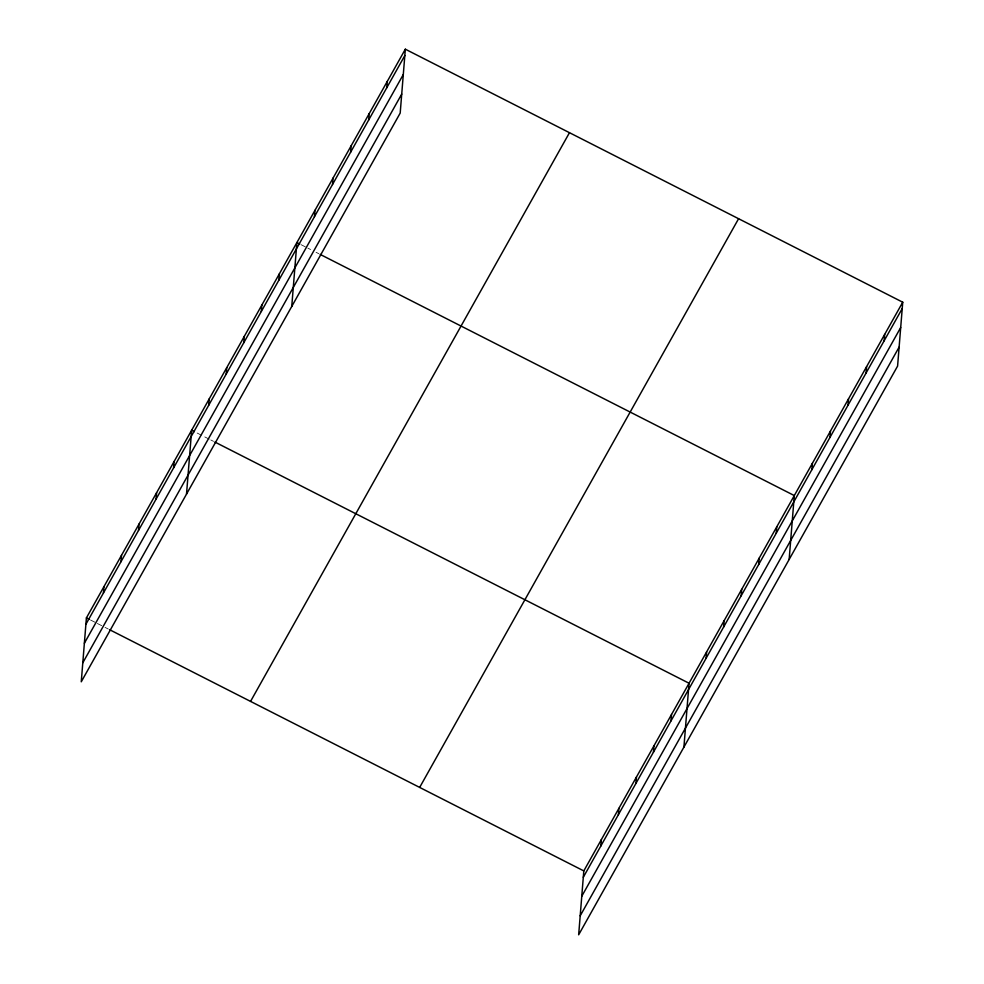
<?xml version="1.0" encoding="UTF-8"?>
<svg xmlns="http://www.w3.org/2000/svg" width="984" height="984" viewBox="0 0 984 984"><rect width="100%" height="100%" fill="white"/><g stroke="black" fill="none" stroke-linecap="round" stroke-linejoin="round"><path stroke-width="0.74" stroke-dasharray="4.92 3.69" d="M301.006 244.647L306.479 247.427M307.844 248.128L310.575 249.518M316.048 252.298L318.779 253.688M197.12 433.022L209.432 439.282M210.81 439.971L213.54 441.361M90.516 619.994L95.989 622.774M97.355 623.475L108.289 629.034"/><path stroke-width="1.48" d="M405.334 49.2L86.407 617.903L81.266 681.789L400.193 113.086L405.334 49.2L902.734 302.211L897.592 366.097L578.666 934.8L583.807 870.914L902.734 302.211M103.443 592.983L103.947 586.624M120.983 561.704L121.487 555.345M138.523 530.425L139.027 524.066M156.062 499.146L156.579 492.787M173.602 467.867L174.119 461.508M186.517 494.116L191.659 430.229L194.389 431.632M208.682 405.31L209.198 398.951M226.222 374.031L226.738 367.672M243.761 342.752L244.278 336.393M261.301 311.473L261.818 305.114M278.841 280.194L279.358 273.835M291.756 306.442L296.897 242.556L299.64 243.958M314.462 216.689L314.966 210.33M332.531 184.463L333.047 178.104M350.599 152.237L351.116 145.878M368.68 120.011L369.184 113.652M386.749 87.785L387.266 81.426M600.83 845.994L601.347 839.635M618.382 814.715L618.887 808.356M635.922 783.436L636.427 777.077M653.462 752.157L653.966 745.798M671.002 720.878L671.506 714.519M683.917 747.127L689.046 683.24L214.906 442.062M706.081 658.321L706.598 651.961M723.621 627.042L724.138 620.683M741.161 595.763L741.678 589.404M758.701 564.484L759.217 558.125M776.241 533.205L776.757 526.846M789.156 559.453L794.297 495.567L320.157 254.389M811.861 469.7L812.366 463.341M829.93 437.474L830.447 431.115M847.999 405.248L848.515 398.889M866.08 373.022L866.584 366.663M884.149 340.796L884.653 334.437M85.903 624.262L404.818 55.559M84.366 643.253L403.292 74.538M82.791 662.81L401.718 94.095M250.551 701.395L569.478 132.692M419.664 787.421L738.59 218.719M583.291 877.273L902.217 308.57M581.765 896.252L900.692 327.549M580.191 915.821L899.118 347.106M86.407 617.903L89.15 619.305M109.667 629.735L583.807 870.914"/></g></svg>
